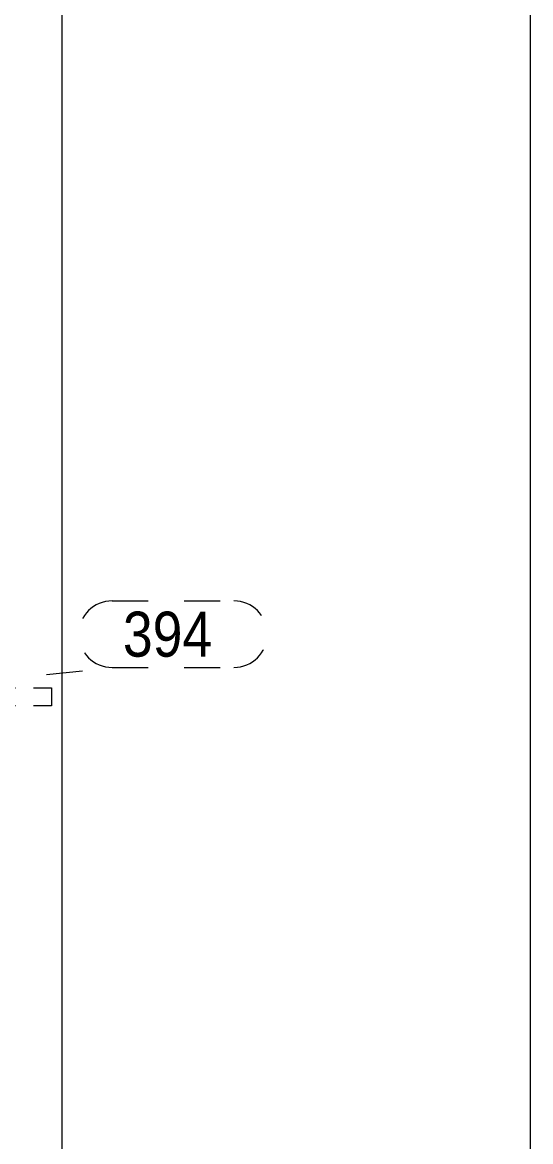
# Model space of a CAD drawing. Header units: millimetres. Extents: x 2 to 579, y 1 to 405.
# Drawn here: x 124.2 to 152.4, y 278.1 to 340.2 of the extents above; entities that cross this region are included whole.
import ezdxf

# ---------------------------------------------------------------- set-up
doc = ezdxf.new("R2010")
doc.units = ezdxf.units.MM
for name, pattern in [('XKITLINE00', [0]), ('XKITLINE01', [4, 1, -1, 1, -1]), ('XKITLINE02', [4, 2, -2])]:
    doc.linetypes.add(name, pattern=pattern)
for name, color, linetype, lineweight in [('Dimensions', 7, 'Continuous', 0), ('Part', 2, 'Continuous', 0), ('PartMark', 7, 'Continuous', 0)]:
    doc.layers.add(name, color=color, linetype=linetype, lineweight=lineweight)
doc.styles.add('ARIAL', font='ARIAL.TTF')

# ---------------------------------------------------------------- blocks, each defined once
blk = doc.blocks.new('*A18')
at = {"layer": 'Part', "color": 2, "linetype": 'XKITLINE00', "lineweight": 0}
blk.add_line((126.45, 206.274), (126.45, 375.711), dxfattribs=at)
blk = doc.blocks.new('*A22')
at = {"layer": 'Part', "color": 7, "linetype": 'XKITLINE01', "lineweight": 0}
for p, q in [((116.85, 303.274), (125.85, 303.274)), ((116.85, 302.274), (116.85, 303.274)), ((118.35, 303.274), (118.35, 302.274)), ((125.85, 303.274), (125.85, 302.274)), ((125.85, 302.274), (116.85, 302.274))]:
    blk.add_line(p, q, dxfattribs=at)
blk = doc.blocks.new('*A69')
at = {"layer": 'Dimensions', "color": 7, "linetype": 'XKITLINE00', "lineweight": 0}
blk.add_line((152.45, 85.55), (152.45, 342.996), dxfattribs=at)
blk = doc.blocks.new('*A83')
at = {"layer": 'PartMark', "color": 7, "linetype": 'XKITLINE02', "lineweight": 0}
for p, q in [((129.216, 308.107), (135.979, 308.107)), ((117.624, 303.151), (129.216, 304.407)), ((129.216, 304.407), (135.979, 304.407))]:
    blk.add_line(p, q, dxfattribs=at)
for centre, start, end in [((129.216, 306.257), 90, 270), ((135.979, 306.257), 270, 90)]:
    blk.add_arc(centre, 1.85, start, end, dxfattribs=at)
at = {"layer": 'PartMark', "color": 3, "style": 'ARIAL', "width": 0.85}
blk.add_text('394', height=2.5, dxfattribs=at).set_placement((129.816, 305.007))

msp = doc.modelspace()

# ---------------------------------------------------------------- block references
at = {"lineweight": 0}
for name in ['*A69', '*A83', '*A22']:
    msp.add_blockref(name, (0, 0), dxfattribs=at)
at = {"layer": 'Part', "lineweight": 0}
msp.add_blockref('*A18', (0, 0), dxfattribs=at)

doc.saveas('drawing.dxf')
